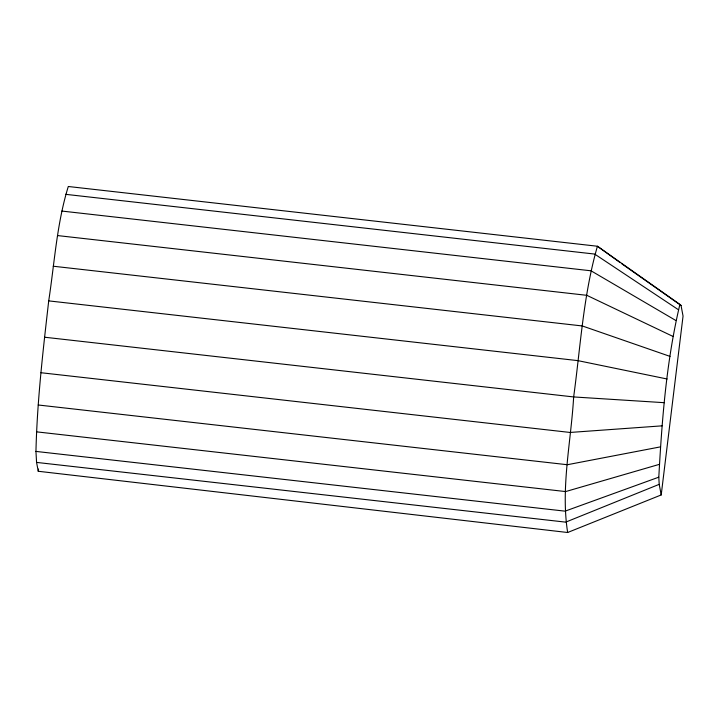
<?xml version="1.0" encoding="UTF-8"?>
<svg xmlns="http://www.w3.org/2000/svg" width="719" height="719" viewBox="0 0 719 719"><rect width="100%" height="100%" fill="white"/><g stroke="black" fill="none" stroke-linecap="round" stroke-linejoin="round"><path stroke-width="1.08" d="M35.95 451.415C37.136 401.04 43.005 350.908 48.712 300.884C54.545 262.732 56.819 223.492 68.296 186.5L597.426 246.24L679.895 304.407L681.046 305.476L683.05 316.081L661.21 494.942L567.651 532.5L38.251 471.269L36.57 462.407L35.95 451.415L565.071 511.155L658.802 477.173C661.983 419.348 666.432 360.803 679.895 304.407M38.251 471.269L38.52 469.04M658.802 477.173L659.206 484.345L565.7 522.138L36.57 462.407M659.161 464.411L565.637 491.571L36.507 431.84M660.276 446.903L567.345 464.726L38.215 404.995M662.064 425.846L570.077 432.452L40.956 372.721M664.392 402.694L573.654 396.942L44.533 337.211M65.519 194.319L594.64 254.059L678.08 309.503M61.897 211.062L591.027 270.802L675.725 320.422M57.7 235.589L586.821 295.32L672.984 336.42M53.197 266.219L582.327 325.959L670.045 356.399M48.712 300.884L577.833 360.623L667.124 379.003M620.111 262.597L597.426 246.24C583.334 295.141 580.512 346.666 573.654 396.942C571.066 441.879 560.604 487.608 567.651 532.5M621.926 263.882L681.046 305.476M659.206 484.345L661.21 494.942"/></g></svg>
